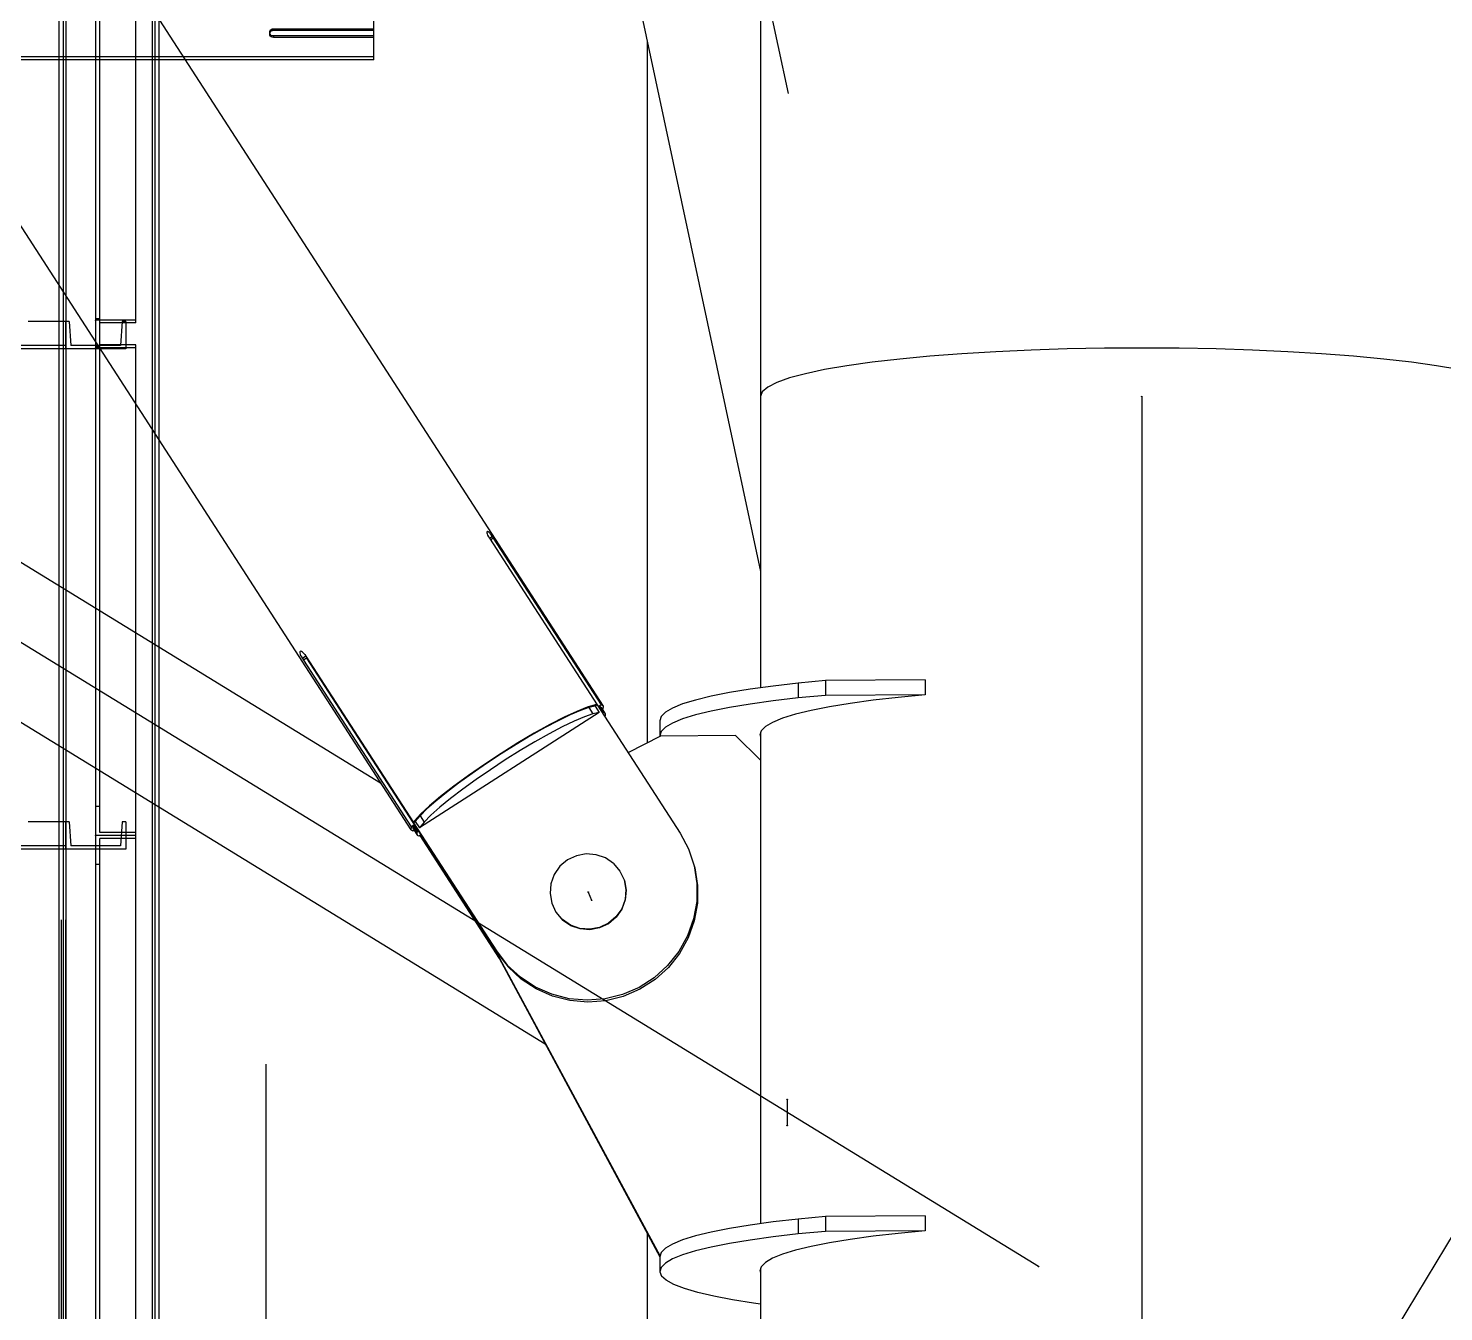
# Model space of a CAD drawing. Header units: millimetres. Extents: x 150209.93 to 150215.05, y 136675.65 to 136679.93.
# Drawn here: x 150211.3578 to 150211.4143, y 136678.7964 to 136678.8477 of the extents above; entities that cross this region are included whole.
import ezdxf

# ---------------------------------------------------------------- set-up
doc = ezdxf.new("R2010")
doc.units = ezdxf.units.MM
doc.header["$LTSCALE"] = 0.25
for name, pattern in [('CENTER', [50.8, 31.75, -6.35, 6.35, -6.35]), ('XKITLINE00', [0]), ('XKITLINE02', [4, 2, -2]), ('XKITLINE03', [6, 3, -1, 1, -1])]:
    doc.linetypes.add(name, pattern=pattern)

# ---------------------------------------------------------------- blocks, each defined once
blk = doc.blocks.new('çatıı')
at = {"color": 8, "linetype": 'CENTER'}
for p, q in [((12370, 17654.86), (12370, 16010.75)), ((12370, 15740.27), (13445, 17519.98)), ((12195, 16877.2), (12195, 15209.12)), ((11840, 16560.27), (12370, 15740.27)), ((12195, 16560.27), (12370, 15740.27)), ((12349.38, 15836.85), (11917.19, 16101.99)), ((12370, 16010.75), (12370, 14354.32)), ((12259.39, 15911.71), (12260.06, 15910.06)), ((12299.15, 15870.29), (12299.15, 15865.05))]:
    blk.add_line(p, q, dxfattribs=at)
at = {"color": 8, "linetype": 'XKITLINE00'}
for p, q in [((12293.8, 16524.48), (12293.8, 16010.75)), ((11986.23, 16376.1), (12262.38, 15948.85)), ((11947.78, 16351.44), (12223.93, 15924.18)), ((12259.13, 16138.22), (12293.8, 15975.77)), ((12271.2, 16081.67), (12271.2, 15941.53)), ((12250.83, 15881.32), (11962.96, 16057.92)), ((12217.91, 15933.49), (12048.03, 16037.71)), ((12321.65, 16018.25), (12316.11, 16017.61)), ((12321.65, 16018.24), (12316.11, 16017.6)), ((12327.66, 16018.82), (12321.65, 16018.25)), ((12327.66, 16018.81), (12321.65, 16018.24)), ((12334.07, 16019.31), (12327.66, 16018.82)), ((12334.07, 16019.3), (12327.66, 16018.81)), ((12340.83, 16019.71), (12334.07, 16019.31)), ((12340.83, 16019.7), (12334.07, 16019.3)), ((12347.88, 16020.04), (12340.83, 16019.71)), ((12347.88, 16020.02), (12340.83, 16019.7)), ((12355.13, 16020.27), (12347.88, 16020.04)), ((12355.13, 16020.26), (12347.88, 16020.02)), ((12362.53, 16020.41), (12355.13, 16020.27)), ((12362.53, 16020.4), (12355.13, 16020.26)), ((12370, 16020.45), (12362.53, 16020.41)), ((12370, 16020.44), (12362.53, 16020.4)), ((12377.46, 16020.41), (12370, 16020.45)), ((12377.46, 16020.4), (12370, 16020.44)), ((12384.86, 16020.27), (12377.46, 16020.41)), ((12384.86, 16020.26), (12377.46, 16020.4)), ((12392.12, 16020.04), (12384.86, 16020.27)), ((12392.12, 16020.02), (12384.86, 16020.26)), ((12399.16, 16019.71), (12392.12, 16020.04)), ((12399.16, 16019.7), (12392.12, 16020.02)), ((12405.92, 16019.31), (12399.16, 16019.71)), ((12405.92, 16019.3), (12399.16, 16019.7)), ((12412.33, 16018.82), (12405.92, 16019.31)), ((12412.33, 16018.81), (12405.92, 16019.3)), ((12418.34, 16018.25), (12412.33, 16018.82)), ((12418.34, 16018.24), (12412.33, 16018.81)), ((12423.88, 16017.61), (12418.34, 16018.25)), ((12423.88, 16017.6), (12418.34, 16018.24)), ((12302.79, 16015.32), (12299.6, 16014.46)), ((12302.79, 16015.32), (12299.6, 16014.46)), ((12306.64, 16016.14), (12302.79, 16015.32)), ((12306.64, 16016.13), (12302.79, 16015.32)), ((12311.09, 16016.9), (12306.64, 16016.14)), ((12311.09, 16016.9), (12306.64, 16016.13)), ((12316.11, 16017.61), (12311.09, 16016.9)), ((12316.11, 16017.6), (12311.09, 16016.9)), ((12428.9, 16016.9), (12423.88, 16017.61)), ((12428.9, 16016.9), (12423.88, 16017.6)), ((12433.35, 16016.14), (12428.9, 16016.9)), ((12433.35, 16016.13), (12428.9, 16016.9)), ((12295.26, 16012.64), (12294.16, 16011.7)), ((12295.26, 16012.64), (12294.16, 16011.7)), ((12297.08, 16013.56), (12295.26, 16012.64)), ((12299.6, 16014.46), (12297.08, 16013.56)), ((12299.6, 16014.46), (12297.08, 16013.56)), ((12294.16, 16011.7), (12293.8, 16010.75)), ((12294.16, 16011.7), (12293.8, 16010.75)), ((12293.8, 16010.75), (12293.8, 15952.54)), ((12239.18, 15983.75), (12239.13, 15983.67)), ((12239.13, 15983.67), (12239.13, 15983.51)), ((12239.13, 15983.51), (12239.19, 15983.3)), ((12239.29, 15983.76), (12239.18, 15983.75)), ((12239.19, 15983.3), (12239.3, 15983.03)), ((12239.44, 15983.69), (12239.29, 15983.76)), ((12239.3, 15983.03), (12239.45, 15982.73)), ((12239.63, 15983.55), (12239.44, 15983.69)), ((12239.45, 15982.73), (12239.65, 15982.41)), ((12239.72, 15983.46), (12239.63, 15983.55)), ((12239.65, 15982.41), (12261.16, 15949.12)), ((12240.23, 15982.73), (12239.67, 15982.37)), ((12239.72, 15983.46), (12239.82, 15983.32)), ((12239.82, 15983.32), (12240.02, 15983.04)), ((12240.44, 15982.41), (12239.88, 15982.04)), ((12240.02, 15983.04), (12240.23, 15982.73)), ((12240.23, 15982.73), (12240.44, 15982.41)), ((12240.44, 15982.41), (12261.96, 15949.12)), ((12201.8, 15959.71), (12201.78, 15959.53)), ((12201.78, 15959.53), (12201.82, 15959.29)), ((12201.86, 15959.82), (12201.8, 15959.71)), ((12201.82, 15959.29), (12201.85, 15959.17)), ((12201.85, 15959.17), (12201.93, 15959.02)), ((12201.98, 15959.84), (12201.86, 15959.82)), ((12201.93, 15959.02), (12202.09, 15958.71)), ((12202.13, 15959.79), (12201.98, 15959.84)), ((12202.09, 15958.71), (12202.29, 15958.39)), ((12202.32, 15959.65), (12202.13, 15959.79)), ((12202.99, 15958.84), (12202.29, 15958.39)), ((12202.53, 15959.45), (12202.32, 15959.65)), ((12202.53, 15959.45), (12202.75, 15959.18)), ((12202.75, 15959.18), (12202.96, 15958.88)), ((12202.96, 15958.88), (12224.48, 15925.59)), ((12203.05, 15958.74), (12203.03, 15958.71)), ((12203.03, 15958.71), (12203.12, 15958.48)), ((12203.03, 15958.71), (12224.54, 15925.42)), ((12202.29, 15958.39), (12202.49, 15958.06)), ((12203.12, 15958.47), (12202.49, 15958.06)), ((12202.49, 15958.06), (12224.01, 15924.78)), ((12203.12, 15958.48), (12241.2, 15899.56)), ((12301.38, 15953.47), (12296.36, 15952.89)), ((12306.78, 15953.99), (12301.38, 15953.47)), ((12301.38, 15953.47), (12301.38, 15950.5)), ((12326.75, 15954.12), (12306.78, 15953.99)), ((12306.78, 15953.99), (12306.78, 15951.01)), ((12326.75, 15954.12), (12326.75, 15951.14)), ((12283.99, 15950.86), (12280.86, 15950.09)), ((12287.63, 15951.58), (12283.99, 15950.86)), ((12291.77, 15952.26), (12287.63, 15951.58)), ((12296.36, 15952.89), (12291.77, 15952.26)), ((12301.38, 15950.5), (12296.36, 15949.92)), ((12306.78, 15951.01), (12301.38, 15950.5)), ((12326.75, 15951.14), (12306.78, 15951.01)), ((12321.35, 15950.63), (12316.34, 15950.05)), ((12326.75, 15951.14), (12321.35, 15950.63)), ((12261.59, 15947.63), (12225.66, 15924.58)), ((12257.13, 15947.83), (12254.62, 15946.67)), ((12257.83, 15947.99), (12255.77, 15947.11)), ((12259.22, 15948.65), (12257.13, 15947.83)), ((12259.51, 15948.59), (12257.83, 15947.99)), ((12260.82, 15949.1), (12259.22, 15948.65)), ((12260.79, 15948.88), (12259.51, 15948.59)), ((12259.51, 15948.59), (12260.32, 15947.34)), ((12261.59, 15947.63), (12260.32, 15947.34)), ((12261.16, 15949.12), (12260.79, 15948.88)), ((12261.17, 15949.11), (12260.79, 15948.87)), ((12260.79, 15948.88), (12261.59, 15947.63)), ((12261.16, 15949.12), (12260.82, 15949.1)), ((12261.12, 15949.12), (12261.14, 15949.09)), ((12261.17, 15949.11), (12277.74, 15923.47)), ((12261.96, 15949.12), (12261.39, 15948.76)), ((12261.57, 15948.87), (12261.39, 15948.76)), ((12261.57, 15948.87), (12262.38, 15947.62)), ((12261.82, 15948.76), (12261.57, 15948.87)), ((12261.82, 15948.76), (12262.63, 15947.51)), ((12261.82, 15948.76), (12261.96, 15948.58)), ((12262.38, 15948.85), (12261.96, 15949.12)), ((12261.96, 15948.58), (12262.77, 15947.33)), ((12262.38, 15947.62), (12262.2, 15947.51)), ((12262.31, 15948.25), (12262.21, 15948.19)), ((12262.38, 15948.85), (12262.31, 15948.25)), ((12262.63, 15947.51), (12262.38, 15947.62)), ((12262.63, 15947.51), (12262.77, 15947.33)), ((12274.81, 15947.64), (12273.96, 15946.78)), ((12276.25, 15948.48), (12274.81, 15947.64)), ((12278.27, 15949.3), (12276.25, 15948.48)), ((12280.86, 15950.09), (12278.27, 15949.3)), ((12283.99, 15947.88), (12280.86, 15947.12)), ((12287.63, 15948.61), (12283.99, 15947.88)), ((12291.77, 15949.29), (12287.63, 15948.61)), ((12296.36, 15949.92), (12291.77, 15949.29)), ((12303.96, 15948.01), (12300.83, 15947.25)), ((12307.61, 15948.74), (12303.96, 15948.01)), ((12311.74, 15949.42), (12307.61, 15948.74)), ((12316.34, 15950.05), (12311.74, 15949.42)), ((12250.77, 15944.57), (12247.95, 15942.98)), ((12251.76, 15945.2), (12248.63, 15943.46)), ((12253.4, 15945.96), (12250.77, 15944.57)), ((12254.21, 15944.71), (12251.58, 15943.32)), ((12254.62, 15946.67), (12251.76, 15945.2)), ((12255.77, 15947.11), (12253.4, 15945.96)), ((12256.58, 15945.86), (12254.21, 15944.71)), ((12258.63, 15946.75), (12256.58, 15945.86)), ((12260.32, 15947.34), (12258.63, 15946.75)), ((12262.73, 15946.76), (12262.7, 15946.74)), ((12262.8, 15947.08), (12262.73, 15946.76)), ((12262.77, 15947.33), (12262.8, 15947.08)), ((12273.96, 15946.78), (12273.71, 15945.92)), ((12273.71, 15945.92), (12273.71, 15942.95)), ((12274.81, 15944.66), (12273.96, 15943.81)), ((12276.25, 15945.5), (12274.81, 15944.66)), ((12278.27, 15946.32), (12276.25, 15945.5)), ((12280.86, 15947.12), (12278.27, 15946.32)), ((12294.79, 15944.79), (12293.93, 15943.94)), ((12296.23, 15945.63), (12294.79, 15944.79)), ((12298.25, 15946.45), (12296.23, 15945.63)), ((12300.83, 15947.25), (12298.25, 15946.45)), ((12247.95, 15942.98), (12245, 15941.23)), ((12248.63, 15943.46), (12245.34, 15941.52)), ((12248.75, 15941.73), (12245.81, 15939.98)), ((12251.58, 15943.32), (12248.75, 15941.73)), ((12273.85, 15942.9), (12267.34, 15939.55)), ((12273.96, 15943.81), (12273.71, 15942.95)), ((12273.71, 15942.95), (12273.75, 15942.85)), ((12288.83, 15943), (12273.85, 15942.9)), ((12293.8, 15938.1), (12288.83, 15943)), ((12293.93, 15943.94), (12293.68, 15943.08)), ((12293.68, 15943.08), (12293.8, 15942.79)), ((12293.8, 15943.47), (12293.8, 15845.42)), ((12241.99, 15939.42), (12238.67, 15937.23)), ((12242.01, 15939.36), (12239.05, 15937.41)), ((12245.34, 15941.52), (12241.99, 15939.42)), ((12245, 15941.23), (12242.01, 15939.36)), ((12245.81, 15939.98), (12242.82, 15938.11)), ((12238.67, 15937.23), (12235.48, 15935.03)), ((12239.05, 15937.41), (12236.19, 15935.44)), ((12239.86, 15936.16), (12237, 15934.2)), ((12242.82, 15938.11), (12239.86, 15936.16)), ((12233.51, 15933.5), (12231.07, 15931.64)), ((12235.48, 15935.03), (12232.53, 15932.86)), ((12236.19, 15935.44), (12233.51, 15933.5)), ((12237, 15934.2), (12234.32, 15932.26)), ((12229.9, 15930.81), (12227.68, 15928.93)), ((12231.07, 15931.64), (12228.94, 15929.9)), ((12232.53, 15932.86), (12229.9, 15930.81)), ((12234.32, 15932.26), (12231.88, 15930.39)), ((12227.16, 15928.33), (12225.79, 15926.96)), ((12227.68, 15928.93), (12225.92, 15927.29)), ((12228.94, 15929.9), (12227.16, 15928.33)), ((12229.74, 15928.65), (12227.97, 15927.08)), ((12231.88, 15930.39), (12229.74, 15928.65)), ((12224.01, 15924.78), (12223.93, 15924.18)), ((12224.64, 15925.18), (12224.01, 15924.78)), ((12224.4, 15925.03), (12224.32, 15924.7)), ((12224.64, 15925.18), (12224.4, 15925.03)), ((12224.4, 15925.03), (12225.2, 15923.78)), ((12224.69, 15925.92), (12224.48, 15925.59)), ((12224.85, 15925.83), (12224.48, 15925.59)), ((12224.86, 15925.82), (12224.48, 15925.58)), ((12224.48, 15925.58), (12224.54, 15925.42)), ((12224.48, 15925.58), (12241.05, 15899.94)), ((12225.92, 15927.29), (12224.69, 15925.92)), ((12225.79, 15926.96), (12224.85, 15925.83)), ((12224.85, 15925.83), (12225.66, 15924.58)), ((12226.59, 15925.71), (12225.66, 15924.58)), ((12225.79, 15926.96), (12226.59, 15925.71)), ((12227.97, 15927.08), (12226.59, 15925.71)), ((12224.35, 15923.91), (12223.93, 15924.18)), ((12224.32, 15924.7), (12225.13, 15923.46)), ((12224.32, 15924.7), (12224.35, 15924.45)), ((12224.35, 15924.45), (12225.16, 15923.2)), ((12224.6, 15924.07), (12224.35, 15923.91)), ((12225.2, 15923.78), (12225.13, 15923.46)), ((12225.13, 15923.46), (12225.16, 15923.2)), ((12225.16, 15923.2), (12225.3, 15923.02)), ((12225.45, 15923.93), (12225.2, 15923.78)), ((12225.55, 15922.91), (12225.3, 15923.02)), ((12225.95, 15923.17), (12225.55, 15922.91)), ((12225.73, 15923.03), (12241.61, 15898.45)), ((12225.79, 15923.07), (12241.09, 15899.39)), ((12277.74, 15923.47), (12279.42, 15920.33)), ((12259.01, 15919.34), (12257.06, 15918.98)), ((12260.98, 15919.18), (12259.01, 15919.34)), ((12262.84, 15918.53), (12260.98, 15919.18)), ((12279.42, 15920.33), (12279.57, 15919.95)), ((12279.42, 15920.33), (12280.55, 15916.95)), ((12279.5, 15920.08), (12279.57, 15919.95)), ((12279.57, 15919.95), (12280.7, 15916.57)), ((12253.75, 15916.86), (12252.61, 15915.24)), ((12255.26, 15918.14), (12253.75, 15916.86)), ((12257.06, 15918.98), (12255.26, 15918.14)), ((12264.47, 15917.41), (12262.84, 15918.53)), ((12264.47, 15917.41), (12265.75, 15915.91)), ((12280.55, 15916.95), (12281.11, 15913.42)), ((12280.7, 15916.57), (12281.26, 15913.04)), ((12252.61, 15915.24), (12251.94, 15913.38)), ((12265.75, 15915.91), (12266.59, 15914.14)), ((12266.59, 15914.14), (12266.63, 15914.03)), ((12266.59, 15914.14), (12266.93, 15912.2)), ((12266.63, 15914.03), (12266.97, 15912.1)), ((12251.94, 15913.38), (12251.77, 15911.42)), ((12251.77, 15911.42), (12252.12, 15909.49)), ((12266.93, 15912.2), (12266.76, 15910.24)), ((12266.97, 15912.1), (12266.8, 15910.14)), ((12281.11, 15913.42), (12281.07, 15909.85)), ((12281.26, 15913.04), (12281.22, 15909.47)), ((12252.12, 15909.49), (12252.96, 15907.71)), ((12266.09, 15908.38), (12264.95, 15906.76)), ((12266.13, 15908.28), (12265, 15906.66)), ((12266.76, 15910.24), (12266.09, 15908.38)), ((12266.8, 15910.14), (12266.13, 15908.28)), ((12281.07, 15909.85), (12280.44, 15906.33)), ((12281.22, 15909.47), (12280.6, 15905.95)), ((12252.96, 15907.71), (12253, 15907.61)), ((12252.96, 15907.71), (12254.23, 15906.21)), ((12253, 15907.61), (12254.27, 15906.11)), ((12255.86, 15905.1), (12254.23, 15906.21)), ((12255.9, 15904.99), (12254.27, 15906.11)), ((12257.72, 15904.44), (12255.86, 15905.1)), ((12257.76, 15904.34), (12255.9, 15904.99)), ((12263.44, 15905.49), (12261.64, 15904.64)), ((12263.48, 15905.38), (12261.68, 15904.54)), ((12264.95, 15906.76), (12263.44, 15905.49)), ((12263.44, 15905.49), (12263.48, 15905.38)), ((12265, 15906.66), (12263.48, 15905.38)), ((12280.44, 15906.33), (12279.24, 15902.96)), ((12280.6, 15905.95), (12279.39, 15902.58)), ((12259.69, 15904.28), (12257.72, 15904.44)), ((12259.73, 15904.18), (12257.76, 15904.34)), ((12261.64, 15904.64), (12259.69, 15904.28)), ((12261.68, 15904.54), (12259.73, 15904.18)), ((12279.24, 15902.96), (12277.5, 15899.82)), ((12279.39, 15902.58), (12277.65, 15899.44)), ((12240.41, 15900.79), (12240.66, 15900.21)), ((12240.47, 15900.7), (12240.66, 15900.21)), ((12240.66, 15900.21), (12273.71, 15838.83)), ((12240.76, 15900.22), (12273.75, 15838.94)), ((12241.05, 15899.94), (12241.2, 15899.56)), ((12241.05, 15899.94), (12243.23, 15897.12)), ((12241.2, 15899.56), (12243.38, 15896.74)), ((12277.5, 15899.82), (12275.26, 15897.01)), ((12277.65, 15899.44), (12275.42, 15896.63)), ((12243.23, 15897.12), (12243.38, 15896.74)), ((12245.85, 15894.69), (12243.23, 15897.12)), ((12246, 15894.31), (12243.38, 15896.74)), ((12275.26, 15897.01), (12272.59, 15894.6)), ((12275.42, 15896.63), (12272.75, 15894.22)), ((12248.84, 15892.73), (12245.85, 15894.69)), ((12248.99, 15892.35), (12246, 15894.31)), ((12272.59, 15894.6), (12269.56, 15892.66)), ((12272.75, 15894.22), (12269.72, 15892.28)), ((12252.12, 15891.28), (12248.84, 15892.73)), ((12252.27, 15890.9), (12248.99, 15892.35)), ((12255.59, 15890.39), (12252.12, 15891.28)), ((12255.75, 15890.01), (12252.27, 15890.9)), ((12266.26, 15891.23), (12262.76, 15890.37)), ((12266.41, 15890.85), (12262.91, 15889.99)), ((12269.56, 15892.66), (12266.26, 15891.23)), ((12269.72, 15892.28), (12266.41, 15890.85)), ((12259.17, 15890.09), (12255.59, 15890.39)), ((12259.33, 15889.7), (12255.75, 15890.01)), ((12262.76, 15890.37), (12259.17, 15890.09)), ((12262.91, 15889.99), (12259.33, 15889.7)), ((12296.36, 15845.77), (12291.77, 15845.14)), ((12301.38, 15846.35), (12296.36, 15845.77)), ((12306.78, 15846.87), (12301.38, 15846.35)), ((12301.38, 15846.35), (12301.38, 15843.37)), ((12326.75, 15847), (12306.78, 15846.87)), ((12306.78, 15846.87), (12306.78, 15843.89)), ((12326.75, 15847), (12326.75, 15844.02)), ((12271.2, 15843.5), (12271.2, 15789.78)), ((12280.86, 15842.97), (12278.27, 15842.18)), ((12283.99, 15843.73), (12280.86, 15842.97)), ((12287.63, 15844.46), (12283.99, 15843.73)), ((12291.77, 15845.14), (12287.63, 15844.46)), ((12296.36, 15842.8), (12291.77, 15842.16)), ((12301.38, 15843.37), (12296.36, 15842.8)), ((12306.78, 15843.89), (12301.38, 15843.37)), ((12326.75, 15844.02), (12306.78, 15843.89)), ((12316.34, 15842.93), (12311.74, 15842.3)), ((12321.35, 15843.5), (12316.34, 15842.93)), ((12326.75, 15844.02), (12321.35, 15843.5)), ((12274.81, 15840.51), (12273.96, 15839.66)), ((12276.25, 15841.36), (12274.81, 15840.51)), ((12278.27, 15842.18), (12276.25, 15841.36)), ((12280.86, 15840), (12278.27, 15839.2)), ((12283.99, 15840.76), (12280.86, 15840)), ((12287.63, 15841.48), (12283.99, 15840.76)), ((12291.77, 15842.16), (12287.63, 15841.48)), ((12300.83, 15840.13), (12298.25, 15839.33)), ((12303.96, 15840.89), (12300.83, 15840.13)), ((12307.61, 15841.61), (12303.96, 15840.89)), ((12311.74, 15842.3), (12307.61, 15841.61)), ((12273.96, 15839.66), (12273.71, 15838.8)), ((12273.71, 15838.8), (12273.71, 15835.83)), ((12274.81, 15837.54), (12273.96, 15836.69)), ((12276.25, 15838.38), (12274.81, 15837.54)), ((12278.27, 15839.2), (12276.25, 15838.38)), ((12294.79, 15837.67), (12293.93, 15836.82)), ((12296.23, 15838.51), (12294.79, 15837.67)), ((12298.25, 15839.33), (12296.23, 15838.51)), ((12273.96, 15836.69), (12273.71, 15835.83)), ((12273.71, 15835.83), (12274.05, 15834.97)), ((12275, 15834.11), (12274.05, 15834.97)), ((12293.93, 15836.82), (12293.68, 15835.96)), ((12293.68, 15835.96), (12293.8, 15835.67)), ((12293.8, 15836.34), (12293.8, 15783.53)), ((12276.53, 15833.28), (12275, 15834.11)), ((12278.64, 15832.46), (12276.53, 15833.28)), ((12281.31, 15831.67), (12278.64, 15832.46)), ((12284.52, 15830.91), (12281.31, 15831.67)), ((12288.24, 15830.19), (12284.52, 15830.91)), ((12292.45, 15829.52), (12288.24, 15830.19)), ((12293.8, 15829.34), (12292.45, 15829.52))]:
    blk.add_line(p, q, dxfattribs=at)
at = {"color": 116, "linetype": 'XKITLINE02', "true_color": 0x136734}
for p, q in [((12160.99, 16020.76), (12160.99, 16143.63)), ((12161.79, 16020.76), (12161.79, 16143.1)), ((12168.99, 16025.47), (12168.99, 16143.63)), ((12153.69, 15940.91), (12153.69, 16090.12)), ((12154.14, 15406.22), (12154.14, 16090.89)), ((12154.54, 15682.1), (12154.54, 16090.12)), ((12154.99, 15406.22), (12154.99, 16090.89)), ((12155.07, 15682.64), (12155.07, 16090.06)), ((12172.31, 15699.87), (12172.31, 16090.06)), ((12172.84, 15700.4), (12172.84, 16090.12)), ((12173.69, 16001.91), (12173.69, 16086.07)), ((12195.73, 16083.72), (12195.69, 16083.5)), ((12195.69, 16083.5), (12195.72, 16083.36)), ((12195.69, 16083.5), (12195.69, 16083.21)), ((12195.85, 16083.91), (12195.73, 16083.72)), ((12196.04, 16084.06), (12195.85, 16083.91)), ((12196.28, 16084.16), (12196.04, 16084.06)), ((12196.54, 16084.2), (12196.28, 16084.16)), ((12196.28, 16084.16), (12196.28, 16083.87)), ((12216.54, 16084.2), (12196.54, 16084.2)), ((12196.54, 16084.2), (12196.54, 16083.91)), ((12216.54, 16082.83), (12216.54, 16083.91)), ((12216.54, 16078.65), (11993.47, 16078.65)), ((12178.87, 16078.05), (12124.48, 16078.05)), ((12154.99, 16025.78), (12147.49, 16025.78)), ((12154.99, 16025.78), (12154.99, 16020.28)), ((12155.67, 16025.78), (12154.99, 16025.78)), ((12154.99, 16025.78), (12154.99, 16020.28)), ((12154.99, 16020.28), (12154.99, 16025.78)), ((12155.67, 16025.78), (12156.05, 16020.98)), ((12155.67, 16025.78), (12156.05, 16020.98)), ((12160.99, 15923.03), (12160.99, 16026.28)), ((12161.79, 16026.28), (12160.99, 16026.28)), ((12168.99, 16026), (12160.99, 16026)), ((12161.79, 15923.61), (12161.79, 16026.28)), ((12168.99, 16025.47), (12161.79, 16025.47)), ((12166.31, 16025.78), (12165.93, 16020.98)), ((12166.31, 16025.78), (12165.93, 16020.98)), ((12166.99, 16025.78), (12166.31, 16025.78)), ((12166.99, 16025.78), (12166.99, 16020.28)), ((12166.99, 16025.78), (12166.99, 16020.28)), ((12154.99, 16020.98), (12055.01, 16020.98)), ((12165.93, 16020.98), (12156.05, 16020.98)), ((12168.99, 16021.06), (12161.79, 16021.06)), ((12168.99, 15923.03), (12168.99, 16021.06)), ((12154.99, 16020.28), (12147.49, 16020.28)), ((12166.99, 16020.28), (12154.99, 16020.28)), ((12161.79, 16020.76), (12160.99, 16020.76)), ((12168.99, 16020.47), (12160.99, 16020.47)), ((12153.69, 15940.91), (12153.69, 15972.89)), ((12173.69, 15928.64), (12173.69, 15960.62)), ((12161.79, 15928.83), (12160.99, 15928.83)), ((12154.99, 15925.78), (12147.49, 15925.78)), ((12154.99, 15925.78), (12154.99, 15920.28)), ((12155.67, 15925.78), (12154.99, 15925.78)), ((12154.99, 15925.78), (12154.99, 15920.28)), ((12154.99, 15920.28), (12154.99, 15925.78)), ((12155.67, 15925.78), (12156.05, 15920.98)), ((12155.67, 15925.78), (12156.05, 15920.98)), ((12166.31, 15925.78), (12165.93, 15920.98)), ((12166.31, 15925.78), (12165.93, 15920.98)), ((12166.99, 15925.78), (12166.31, 15925.78)), ((12166.99, 15925.78), (12166.99, 15920.28)), ((12166.99, 15925.78), (12166.99, 15920.28)), ((12160.99, 15820.46), (12160.99, 15923.03)), ((12168.99, 15923.03), (12160.99, 15923.03)), ((12168.99, 15923.03), (12160.99, 15923.03)), ((12168.99, 15923.61), (12161.79, 15923.61)), ((12161.79, 15820.46), (12161.79, 15922.44)), ((12168.99, 15922.44), (12161.79, 15922.44)), ((12168.99, 15825.71), (12168.99, 15923.03)), ((12154.99, 15920.98), (12055.01, 15920.98)), ((12154.99, 15920.28), (12147.49, 15920.28)), ((12166.99, 15920.28), (12154.99, 15920.28)), ((12165.93, 15920.98), (12156.05, 15920.98)), ((12161.79, 15917.2), (12160.99, 15917.2))]:
    blk.add_line(p, q, dxfattribs=at)
at = {"color": 1, "linetype": 'XKITLINE03'}
for p, q in [((12160.99, 16026), (12160.99, 16143.63)), ((12154.99, 16020.28), (12055.01, 16020.28)), ((12154.99, 16020.28), (12154.99, 16020.28)), ((12160.99, 15923.03), (12160.99, 16020.47)), ((12160.99, 15826.29), (12160.99, 15923.03)), ((12154.99, 15920.28), (12055.01, 15920.28)), ((12154.99, 15920.28), (12154.99, 15920.28))]:
    blk.add_line(p, q, dxfattribs=at)
at = {"color": 7, "linetype": 'XKITLINE00'}
for p, q in [((12216.54, 16082.83), (12216.54, 16086.65)), ((12195.73, 16083.43), (12195.69, 16083.21)), ((12195.69, 16083.21), (12195.73, 16082.99)), ((12195.72, 16083.36), (12195.73, 16083.29)), ((12195.85, 16083.62), (12195.73, 16083.43)), ((12195.73, 16083.29), (12195.85, 16083.09)), ((12196.04, 16083.77), (12195.85, 16083.62)), ((12196.28, 16083.87), (12196.04, 16083.77)), ((12196.54, 16083.91), (12196.28, 16083.87)), ((12216.54, 16083.91), (12196.54, 16083.91)), ((12195.73, 16082.99), (12195.85, 16082.8)), ((12196.01, 16082.97), (12195.85, 16083.09)), ((12196.04, 16082.65), (12195.85, 16082.8)), ((12196.04, 16082.94), (12196.01, 16082.97)), ((12196.28, 16082.86), (12196.04, 16082.94)), ((12196.28, 16082.56), (12196.04, 16082.65)), ((12196.54, 16082.83), (12196.28, 16082.86)), ((12196.54, 16082.52), (12196.28, 16082.56)), ((12196.54, 16082.83), (12196.54, 16082.52)), ((12216.54, 16082.83), (12196.54, 16082.83)), ((12216.54, 16082.52), (12196.54, 16082.52)), ((12216.54, 16078.05), (12216.54, 16082.83)), ((12216.54, 16078.05), (12178.87, 16078.05)), ((12153.69, 15972.89), (12153.69, 16032.86)), ((12173.69, 15960.62), (12173.69, 16001.91)), ((12153.69, 15763.1), (12153.69, 15940.91)), ((12173.69, 15763.1), (12173.69, 15928.64))]:
    blk.add_line(p, q, dxfattribs=at)
at = {"color": 1, "linetype": 'XKITLINE00'}
for centre in [(12160.99, 16026), (12154.99, 16020.28), (12154.99, 16020.28), (12160.99, 16020.47), (12160.99, 15923.03), (12160.99, 15923.03), (12154.99, 15920.28), (12154.99, 15920.28)]:
    blk.add_circle(centre, 0.05, dxfattribs=at)
at = {"color": 8, "linetype": 'XKITLINE00'}
for centre in [(12370, 16010.75), (12370, 16010.75), (12259.39, 15911.71), (12260.06, 15910.06), (12299.15, 15870.29), (12299.15, 15865.05), (12349.38, 15836.85)]:
    blk.add_circle(centre, 0.05, dxfattribs=at)

msp = doc.modelspace()

# ---------------------------------------------------------------- block references
at = {"xscale": 0.0002000170049888334, "yscale": 0.0002000170049888334, "zscale": 0.0002000170049888334}
msp.add_blockref('çatıı', (150208.928067, 136675.630592), dxfattribs=at)

doc.saveas('drawing.dxf')
